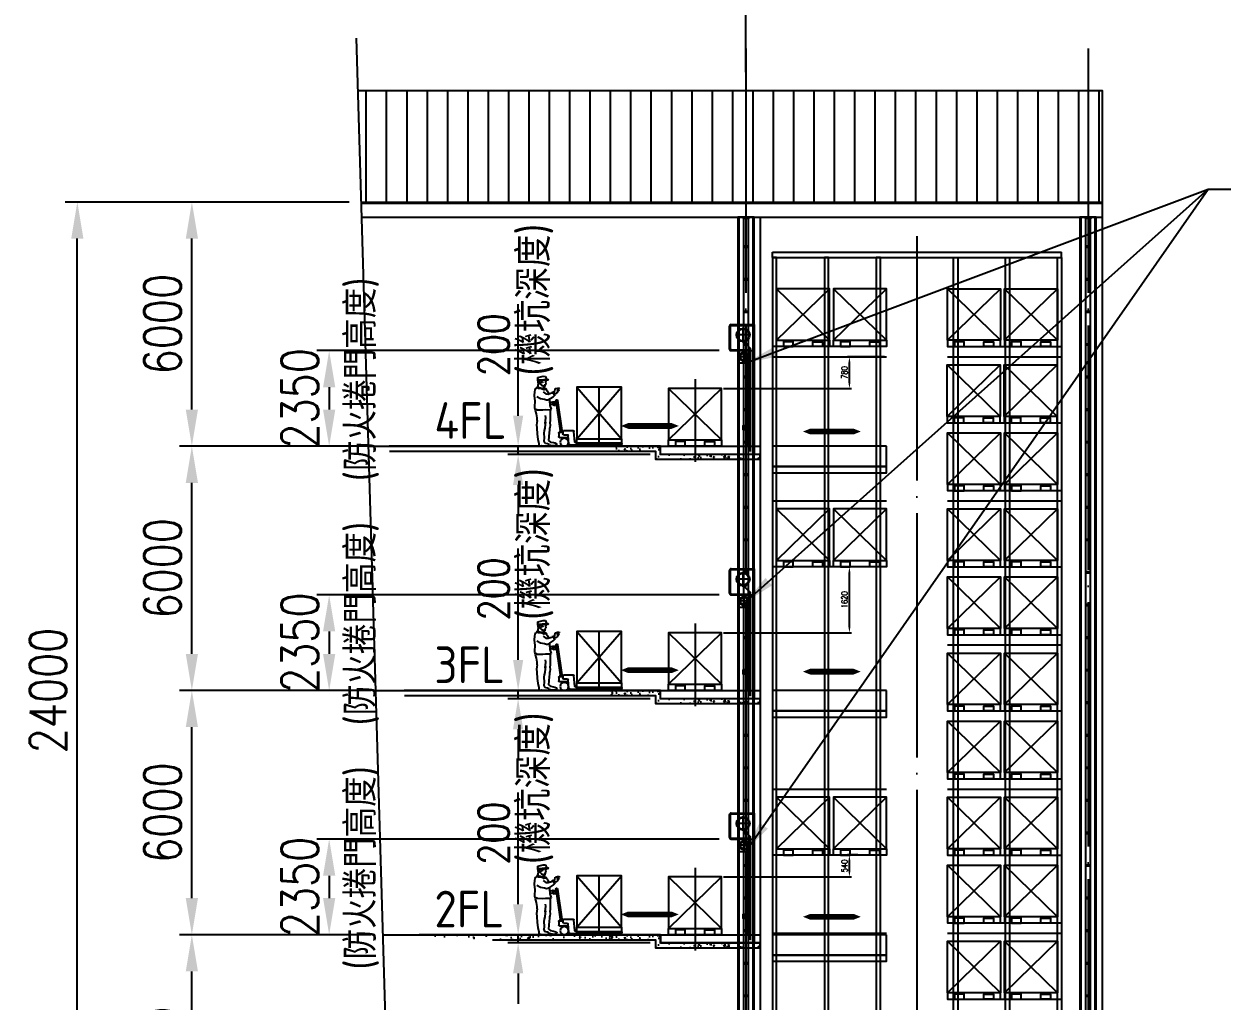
# Model space of a CAD drawing. Extents: x 0 to 210250, y -124674 to 148500.
# Drawn here: x 163044 to 192468, y 19724 to 43726 of the extents above; entities that cross this region are included whole.
import ezdxf

# ---------------------------------------------------------------- set-up
doc = ezdxf.new("R2010")
doc.units = 0
doc.header["$LTSCALE"] = 400
doc.header["$PDSIZE"] = 2
for name, pattern in [('CEN', [17, 15, -1, 0, -1]), ('HIDDEN', [9.525, 6.35, -3.175]), ('PHANTOM', [25, 20, -1, 1, -1, 1, -1])]:
    doc.linetypes.add(name, pattern=pattern)
doc.layers.get('0').update_dxf_attribs({"linetype": 'CONTINUOUS'})
doc.layers.get('DEFPOINTS').update_dxf_attribs({"linetype": 'CONTINUOUS'})
for name, color, linetype in [('C5', 5, 'CONTINUOUS'), ('CENTER', 6, 'CEN'), ('COLUMN', 1, 'CONTINUOUS'), ('CV', 92, 'CONTINUOUS'), ('DIM', 2, 'CONTINUOUS'), ('DOOR', 3, 'CONTINUOUS'), ('PAINT', 3, 'CONTINUOUS'), ('pallrt', 30, 'CONTINUOUS'), ('PHANTOM', 3, 'PHANTOM'), ('RAIN', 3, 'CONTINUOUS'), ('ROOF', 5, 'CONTINUOUS'), ('WALL', 2, 'CONTINUOUS'), ('WINDOW', 3, 'CONTINUOUS')]:
    doc.layers.add(name, color=color, linetype=linetype)
doc.styles.add('CHINESET', font='romans.shx', dxfattribs={"bigfont": 'chineset.shx'})
doc.styles.add('ROMANS', font='romans.shx', dxfattribs={"width": 0.8})
doc.styles.get("Standard").update_dxf_attribs({"font": 'ISOCP.SHX', "bigfont": 'CHINESET.SHX'})
doc.dimstyles.new('AM_ISO', dxfattribs={"dimscale": 300, "dimtxt": 3.5, "dimasz": 3.5, "dimexe": 1, "dimexo": 1, "dimgap": 1.5, "dimtad": 1, "dimdsep": 46, "dimtxsty": 'Standard', "dimcen": 0, "dimclrd": 256, "dimclre": 256, "dimclrt": 256, "dimadec": 0, "dimazin": 2, "dimtp": 0.1, "dimtm": 0.1, "dimtfac": 0.71, "dimtmove": 0, "dimatfit": 3, "dimfxl": 0, "dimlwd": -1, "dimlwe": -1, "dimarcsym": 0})
doc.dimstyles.new('AM_ISO$7', dxfattribs={"dimscale": 300, "dimtxt": 3.5, "dimasz": 3.5, "dimexe": 1, "dimexo": 1, "dimgap": 1.5, "dimtad": 1, "dimdsep": 46, "dimtxsty": 'Standard', "dimcen": 0, "dimclrd": 256, "dimclre": 256, "dimclrt": 256, "dimadec": 0, "dimazin": 2, "dimtp": 0.1, "dimtm": 0.1, "dimtfac": 0.71, "dimtmove": 0, "dimatfit": 3, "dimfxl": 0, "dimlwd": -1, "dimlwe": -1, "dimarcsym": 0})

# ---------------------------------------------------------------- blocks, each defined once
blk = doc.blocks.new('A$C59AC08B8')
at = {"layer": 'C5', "linetype": 'Continuous'}
blk.add_lwpolyline([(4700.1, -1176.1), (2702.3, -1176.1), (2702.3, -1147.1), (4696.6, -1147.1), (4696.6, -1147.6), (4697.1, -1147.6), (4697.1, -1148.1), (4700.1, -1148.1), (4700.1, -1176.1)], dxfattribs=at)
at = {"layer": 'COLUMN'}
for points in [[(2467.3, -281.1), (2467.3, -321.1), (4700.1, -321.1), (4700.1, -281.1)], [(2467.3, -283.2), (2467.3, -319), (4700.1, -319), (4700.1, -283.2)], [(2467.3, -1121.1), (2467.3, -1161.1), (4700.1, -1161.1), (4700.1, -1121.1)], [(2467.3, -1123.2), (2467.3, -1159), (4700.1, -1159), (4700.1, -1123.2)]]:
    blk.add_lwpolyline(points, close=True, dxfattribs=at)
at = {"layer": 'PAINT', "linetype": 'Continuous'}
for points in [[(4696.6, -295.1), (2326.5, -295.1), (2326.5, -307.1), (4696.6, -307.1)], [(4696.6, -1135.1), (2326.5, -1135.1), (2326.5, -1147.1), (4696.6, -1147.1)]]:
    blk.add_lwpolyline(points, dxfattribs=at)
at = {"layer": 'PHANTOM'}
blk.add_line((2171.5, 567.5), (5140.1, 655.5), dxfattribs=at)
at = {"layer": 'RAIN', "linetype": 'Continuous'}
for p, q in [((4697.1, -308.1), (4697.1, -294.1)), ((4700.1, -294.1), (4697.1, -294.1)), ((2785.5, -307.1), (2785.5, -295.1)), ((2788.5, -307.1), (2788.5, -295.1)), ((2865.5, -307.1), (2865.5, -295.1)), ((2868.5, -307.1), (2868.5, -295.1)), ((2945.5, -307.1), (2945.5, -295.1)), ((2948.5, -307.1), (2948.5, -295.1)), ((3025.5, -307.1), (3025.5, -295.1)), ((3028.5, -307.1), (3028.5, -295.1)), ((3105.5, -307.1), (3105.5, -295.1)), ((3108.5, -307.1), (3108.5, -295.1)), ((3185.5, -307.1), (3185.5, -295.1)), ((3188.5, -307.1), (3188.5, -295.1)), ((3265.5, -307.1), (3265.5, -295.1)), ((3268.5, -307.1), (3268.5, -295.1)), ((3345.5, -307.1), (3345.5, -295.1)), ((3348.5, -307.1), (3348.5, -295.1)), ((3425.5, -307.1), (3425.5, -295.1)), ((3428.5, -307.1), (3428.5, -295.1)), ((3505.5, -307.1), (3505.5, -295.1)), ((3508.5, -307.1), (3508.5, -295.1)), ((3585.5, -307.1), (3585.5, -295.1)), ((3588.5, -307.1), (3588.5, -295.1)), ((3665.5, -307.1), (3665.5, -295.1)), ((3668.5, -307.1), (3668.5, -295.1)), ((3745.5, -307.1), (3745.5, -295.1)), ((3748.5, -307.1), (3748.5, -295.1)), ((3825.5, -307.1), (3825.5, -295.1)), ((3828.5, -307.1), (3828.5, -295.1)), ((3905.5, -307.1), (3905.5, -295.1)), ((3908.5, -307.1), (3908.5, -295.1)), ((3985.5, -307.1), (3985.5, -295.1)), ((3988.5, -307.1), (3988.5, -295.1)), ((4065.5, -307.1), (4065.5, -295.1)), ((4068.5, -307.1), (4068.5, -295.1)), ((4145.5, -307.1), (4145.5, -295.1)), ((4148.5, -307.1), (4148.5, -295.1)), ((4225.5, -307.1), (4225.5, -295.1)), ((4228.5, -307.1), (4228.5, -295.1)), ((4305.5, -307.1), (4305.5, -295.1)), ((4308.5, -307.1), (4308.5, -295.1)), ((4385.5, -307.1), (4385.5, -295.1)), ((4388.5, -307.1), (4388.5, -295.1)), ((4465.5, -307.1), (4465.5, -295.1)), ((4468.5, -307.1), (4468.5, -295.1)), ((4545.5, -307.1), (4545.5, -295.1)), ((4548.5, -307.1), (4548.5, -295.1)), ((4625.5, -307.1), (4625.5, -295.1)), ((4628.5, -307.1), (4628.5, -295.1)), ((4696.6, -307.6), (4696.6, -294.6)), ((4697.1, -294.6), (4696.6, -294.6)), ((4697.1, -307.6), (4696.6, -307.6)), ((4700.1, -308.1), (4697.1, -308.1)), ((2785.5, -1147.1), (2785.5, -1135.1)), ((2788.5, -1147.1), (2788.5, -1135.1)), ((2865.5, -1147.1), (2865.5, -1135.1)), ((2868.5, -1147.1), (2868.5, -1135.1)), ((2945.5, -1147.1), (2945.5, -1135.1)), ((2948.5, -1147.1), (2948.5, -1135.1)), ((3025.5, -1147.1), (3025.5, -1135.1)), ((3028.5, -1147.1), (3028.5, -1135.1)), ((3105.5, -1147.1), (3105.5, -1135.1)), ((3108.5, -1147.1), (3108.5, -1135.1)), ((3185.5, -1147.1), (3185.5, -1135.1)), ((3188.5, -1147.1), (3188.5, -1135.1)), ((3265.5, -1147.1), (3265.5, -1135.1)), ((3268.5, -1147.1), (3268.5, -1135.1)), ((3345.5, -1147.1), (3345.5, -1135.1)), ((3348.5, -1147.1), (3348.5, -1135.1)), ((3425.5, -1147.1), (3425.5, -1135.1)), ((3428.5, -1147.1), (3428.5, -1135.1)), ((3505.5, -1147.1), (3505.5, -1135.1)), ((3508.5, -1147.1), (3508.5, -1135.1)), ((3585.5, -1147.1), (3585.5, -1135.1)), ((3588.5, -1147.1), (3588.5, -1135.1)), ((3665.5, -1147.1), (3665.5, -1135.1)), ((3668.5, -1147.1), (3668.5, -1135.1)), ((3745.5, -1147.1), (3745.5, -1135.1)), ((3748.5, -1147.1), (3748.5, -1135.1)), ((3825.5, -1147.1), (3825.5, -1135.1)), ((3828.5, -1147.1), (3828.5, -1135.1)), ((3905.5, -1147.1), (3905.5, -1135.1)), ((3908.5, -1147.1), (3908.5, -1135.1)), ((3985.5, -1147.1), (3985.5, -1135.1)), ((3988.5, -1147.1), (3988.5, -1135.1)), ((4065.5, -1147.1), (4065.5, -1135.1)), ((4068.5, -1147.1), (4068.5, -1135.1)), ((4145.5, -1147.1), (4145.5, -1135.1)), ((4148.5, -1147.1), (4148.5, -1135.1)), ((4225.5, -1147.1), (4225.5, -1135.1)), ((4228.5, -1147.1), (4228.5, -1135.1)), ((4305.5, -1147.1), (4305.5, -1135.1)), ((4308.5, -1147.1), (4308.5, -1135.1)), ((4385.5, -1147.1), (4385.5, -1135.1)), ((4388.5, -1147.1), (4388.5, -1135.1)), ((4465.5, -1147.1), (4465.5, -1135.1)), ((4468.5, -1147.1), (4468.5, -1135.1)), ((4545.5, -1147.1), (4545.5, -1135.1)), ((4548.5, -1147.1), (4548.5, -1135.1)), ((4625.5, -1147.1), (4625.5, -1135.1)), ((4628.5, -1147.1), (4628.5, -1135.1)), ((4696.6, -1147.6), (4696.6, -1134.6)), ((4697.1, -1134.6), (4696.6, -1134.6)), ((4697.1, -1148.1), (4697.1, -1134.1)), ((4700.1, -1134.1), (4697.1, -1134.1)), ((4697.1, -1147.6), (4696.6, -1147.6)), ((4700.1, -1148.1), (4697.1, -1148.1))]:
    blk.add_line(p, q, dxfattribs=at)
at = {"layer": 'ROOF', "linetype": 'Continuous'}
for p, q in [((4734.3, 631.4), (5011, 631.4)), ((4734.3, 581.4), (5011, 581.4)), ((4734.3, 531.4), (5011, 531.4)), ((4734.3, 481.4), (5011, 481.4)), ((4734.3, 431.4), (5011, 431.4)), ((4734.3, 381.4), (5011, 381.4)), ((4734.3, 331.4), (5011, 331.4)), ((4734.3, 281.4), (5011, 281.4)), ((4734.3, 231.4), (5011, 231.4)), ((4734.3, 181.4), (5011, 181.4)), ((4734.3, 131.4), (5011, 131.4)), ((4734.3, 81.4), (5011, 81.4)), ((4734.3, 31.4), (5011, 31.4)), ((4734.3, -18.6), (5011, -18.6)), ((4734.3, -68.6), (5011, -68.6)), ((4734.3, -118.6), (5011, -118.6)), ((4734.3, -168.6), (5011, -168.6)), ((4734.3, -218.6), (5011, -218.6)), ((4734.3, -268.6), (5011, -268.6)), ((4734.3, -318.6), (5011, -318.6)), ((4734.3, -368.6), (5011, -368.6)), ((4734.3, -418.6), (5011, -418.6)), ((4734.3, -468.6), (5011, -468.6)), ((4734.3, -518.6), (5011, -518.6)), ((4734.3, -568.6), (5011, -568.6)), ((4734.3, -618.6), (5011, -618.6)), ((4734.3, -668.6), (5011, -668.6)), ((4734.3, -718.6), (5011, -718.6)), ((4734.3, -768.6), (5011, -768.6)), ((4734.3, -818.6), (5011, -818.6)), ((4734.3, -868.6), (5011, -868.6)), ((4734.3, -918.6), (5011, -918.6)), ((4734.3, -968.6), (5011, -968.6)), ((4734.3, -1018.6), (5011, -1018.6)), ((4734.3, -1068.6), (5011, -1068.6)), ((4734.3, -1118.6), (5011, -1118.6)), ((4734.3, -1168.6), (5011, -1168.6))]:
    blk.add_line(p, q, dxfattribs=at)
for points in [[(5011, 651.6), (5011, -1176.1), (4734.3, -1176.1)], [(4734.3, -1176.1), (4734.3, 643.4)]]:
    blk.add_lwpolyline(points, dxfattribs=at)
at = {"layer": 'WALL', "linetype": 'Continuous'}
for p, q in [((5011, 651.6), (5011, -1176.1)), ((4700.1, 642.4), (4700.1, -1176.1)), ((4734.3, 643.4), (4734.3, -1176.1)), ((5011, -1176.1), (2702.3, -1176.1))]:
    blk.add_line(p, q, dxfattribs=at)
at = {"layer": 'WALL', "color": 9, "linetype": 'HIDDEN'}
for p, q in [((4137.3, 625.8), (4137.3, -336.1)), ((4737.3, 643.5), (4737.3, -1176.1)), ((2937.3, 590.2), (2937.3, -336.1)), ((3537.3, 608), (3537.3, -336.1))]:
    blk.add_line(p, q, dxfattribs=at)
blk = doc.blocks.new('A$C36BB638E')
at = {"layer": 'pallrt'}
for p, q in [((-550, 1420), (750, 155)), ((-550, 155), (750, 1420))]:
    blk.add_line(p, q, dxfattribs=at)
for points in [[(-550, 155), (750, 155), (750, 1420), (-550, 1420)], [(-550, 155), (750, 155), (750, 0), (-550, 0)], [(-380, -1), (-140, -1), (-140, 119), (-380, 119)], [(580, -1), (340, -1), (340, 119), (580, 119)]]:
    blk.add_lwpolyline(points, close=True, dxfattribs=at)
blk = doc.blocks.new('實心雙向箭頭')
at = {"color": 0, "ltscale": 0.5}
blk.add_lwpolyline([(0, -11.06, 0, 4.5, 0), (0, -5.43, 2.25, 2.25, 0), (0, 5.43, 4.5, 0, 0), (0, 11.06, 0, 0, 0)], format="xyseb", dxfattribs=at)
blk = doc.blocks.new('HPS-20MS')
for p, q in [((171, 1125), (66, 387)), ((210, 1119), (105, 382)), ((-258, 103), (-235, 367)), ((20, 385), (-215, 385)), ((40, 365), (40, 305)), ((120, 345), (40, 345)), ((56, 389), (50, 349)), ((115, 380), (56, 389)), ((115, 380), (110, 341)), ((140, 325), (140, 239)), ((-1410, 65), (-1410, 55)), ((-303, 85), (-1390, 85)), ((-1295, 35), (-1390, 35)), ((-132, 35), (-1295, 35)), ((-278, 85), (-303, 85)), ((-112, 53), (-94, 267)), ((-30, 195), (-101, 184)), ((120, 219), (-98, 219)), ((20, 285), (-74, 285)), ((120, 219), (0, 200))]:
    blk.add_line(p, q)
blk.add_circle((0, 100), 100)
for centre, radius, start, end in [((190, 1122), 20, 351.9137, 171.9137), ((-215, 365), 20, 90, 175), ((20, 365), 20, 0, 90), ((20, 305), 20, 270, 0), ((120, 325), 20, 0, 90), ((-1390, 65), 20, 90, 180), ((-1390, 55), 20, 180, 270), ((-1260, 35), 35, 180, 352.8654), ((-1160, 35), 35, 187.1346, 352.8654), ((-278, 105), 20, 270, 355), ((-132, 55), 20, 270, 355), ((-74, 265), 20, 90, 175), ((120, 239), 20, 270, 0)]:
    blk.add_arc(centre, radius, start, end)
blk = doc.blocks.new('MAN')
for p, q in [((-151, 1467), (-139, 1471)), ((-128, 1597), (-141, 1578)), ((-141, 1578), (-137, 1562)), ((-139, 1607), (-134, 1617)), ((-128, 1597), (-139, 1607)), ((-137, 1500), (-139, 1471)), ((-139, 1471), (-135, 1459)), ((-137, 1562), (-120, 1542)), ((-120, 1542), (-137, 1500)), ((-136, 1672), (-134, 1689)), ((-136, 1672), (-136, 1663)), ((-134, 1617), (-136, 1663)), ((-134, 1689), (-7, 1721)), ((-114, 1623), (-134, 1617)), ((104, 1624), (-128, 1597)), ((-120, 1542), (-97, 1600)), ((-34, 1627), (-114, 1623)), ((-105, 1569), (-98, 1547)), ((-98, 1547), (-81, 1543)), ((-81, 1543), (-62, 1543)), ((-62, 1543), (-61, 1551)), ((-62, 1527), (-53, 1500)), ((-43, 1568), (-60, 1583)), ((-53, 1500), (-20, 1492)), ((-20, 1568), (-43, 1568)), ((42, 1639), (-34, 1627)), ((-18, 1586), (-20, 1568)), ((-20, 1492), (17, 1465)), ((-7, 1721), (47, 1718)), ((3, 1475), (17, 1427)), ((39, 1468), (44, 1484)), ((41, 1512), (43, 1528)), ((42, 1499), (41, 1512)), ((74, 1651), (42, 1639)), ((44, 1484), (42, 1499)), ((43, 1528), (63, 1521)), ((47, 1718), (74, 1651)), ((59, 1574), (60, 1584)), ((69, 1530), (59, 1574)), ((60, 1584), (67, 1593)), ((63, 1521), (69, 1530)), ((67, 1593), (71, 1611)), ((71, 1611), (69, 1620)), ((74, 1651), (119, 1644)), ((123, 1636), (104, 1624)), ((119, 1644), (123, 1636)), ((-218, 1336), (-225, 1245)), ((-225, 1245), (-215, 1108)), ((-210, 1383), (-218, 1336)), ((-193, 1410), (-210, 1383)), ((-174, 1422), (-193, 1410)), ((-160, 1434), (-174, 1422)), ((-160, 1434), (-151, 1467)), ((-117, 1418), (-160, 1434)), ((-160, 1222), (-70, 1172)), ((-151, 1467), (-113, 1448)), ((-71, 1417), (-117, 1418)), ((-113, 1448), (-60, 1437)), ((-3, 1398), (-71, 1417)), ((-60, 1437), (-15, 1430)), ((-15, 1430), (23, 1416)), ((-8, 1334), (59, 1286)), ((25, 1378), (-3, 1398)), ((17, 1465), (39, 1468)), ((17, 1427), (56, 1416)), ((23, 1416), (28, 1424)), ((23, 1416), (25, 1378)), ((85, 1386), (23, 1416)), ((56, 1416), (85, 1386)), ((59, 1286), (117, 1284)), ((69, 1394), (88, 1364)), ((88, 1364), (112, 1333)), ((112, 1333), (134, 1290)), ((117, 1284), (197, 1310)), ((164, 1174), (242, 1218)), ((197, 1310), (205, 1318)), ((242, 1330), (205, 1318)), ((205, 1318), (242, 1308)), ((283, 1308), (242, 1330)), ((242, 1308), (269, 1246)), ((242, 1218), (298, 1276)), ((249, 1326), (273, 1338)), ((273, 1338), (278, 1349)), ((278, 1349), (286, 1413)), ((298, 1276), (283, 1308)), ((286, 1413), (291, 1418)), ((291, 1418), (299, 1417)), ((320, 1300), (291, 1291)), ((299, 1417), (349, 1430)), ((349, 1419), (314, 1411)), ((338, 1318), (320, 1300)), ((361, 1412), (333, 1406)), ((345, 1338), (338, 1318)), ((346, 1380), (342, 1365)), ((342, 1365), (345, 1338)), ((343, 1359), (355, 1382)), ((370, 1401), (344, 1398)), ((363, 1382), (346, 1380)), ((349, 1430), (390, 1430)), ((355, 1416), (349, 1419)), ((393, 1419), (355, 1416)), ((355, 1416), (361, 1412)), ((360, 1378), (357, 1359)), ((357, 1359), (359, 1352)), ((359, 1352), (366, 1351)), ((360, 1382), (360, 1378)), ((361, 1412), (366, 1411)), ((375, 1365), (363, 1382)), ((366, 1411), (368, 1407)), ((366, 1351), (372, 1370)), ((368, 1407), (370, 1401)), ((370, 1401), (374, 1395)), ((374, 1395), (383, 1369)), ((380, 1365), (375, 1365)), ((383, 1369), (380, 1365)), ((390, 1430), (395, 1421)), ((395, 1421), (393, 1419)), ((-215, 1108), (-220, 977)), ((-220, 977), (-219, 932)), ((-219, 932), (-148, 896)), ((-195, 881), (-203, 922)), ((-148, 896), (-14, 895)), ((-70, 1172), (27, 1154)), ((-14, 895), (54, 904)), ((27, 1154), (72, 1140)), ((54, 904), (167, 899)), ((72, 1140), (111, 1142)), ((111, 1142), (164, 1174)), ((161, 1125), (156, 1169)), ((169, 1006), (161, 1125)), ((163, 1085), (207, 1084)), ((163, 899), (164, 848)), ((227, 1015), (167, 1025)), ((167, 899), (196, 909)), ((196, 909), (169, 1006)), ((207, 1084), (235, 1094)), ((238, 1055), (211, 1063)), ((262, 999), (227, 1015)), ((235, 1094), (287, 1092)), ((260, 1063), (238, 1055)), ((238, 1055), (241, 1009)), ((242, 1094), (276, 1088)), ((278, 1071), (260, 1063)), ((289, 1006), (262, 999)), ((276, 1088), (288, 1081)), ((288, 1081), (278, 1071)), ((287, 1092), (300, 1076)), ((300, 1076), (289, 1006)), ((-174, 795), (-195, 881)), ((-153, 695), (-174, 795)), ((-156, 635), (-164, 580)), ((-156, 635), (-153, 695)), ((47, 592), (39, 533)), ((43, 562), (57, 700)), ((57, 700), (50, 753)), ((167, 617), (159, 581)), ((164, 848), (162, 808)), ((162, 808), (167, 701)), ((167, 701), (167, 617)), ((-164, 580), (-167, 523)), ((-167, 523), (-160, 450)), ((-160, 450), (-155, 299)), ((-155, 299), (-136, 179)), ((21, 386), (14, 326)), ((14, 326), (16, 206)), ((37, 442), (21, 386)), ((39, 533), (37, 442)), ((138, 333), (126, 141)), ((146, 404), (138, 333)), ((151, 444), (146, 404)), ((159, 465), (151, 444)), ((159, 581), (162, 513)), ((162, 513), (159, 465)), ((-136, 179), (-113, 72)), ((-113, 72), (-109, 13)), ((-109, 13), (-56, 16)), ((-56, 16), (38, 5)), ((12, 127), (-1, 118)), ((16, 206), (12, 127)), ((12, 127), (25, 92)), ((53, 69), (25, 92)), ((38, 5), (119, 7)), ((97, 61), (53, 69)), ((137, 41), (97, 61)), ((119, 7), (145, 20)), ((126, 141), (172, 104)), ((145, 20), (137, 41)), ((182, 20), (145, 21)), ((172, 104), (249, 91)), ((264, 9), (182, 20)), ((249, 91), (284, 81)), ((315, 20), (264, 9)), ((284, 81), (320, 63)), ((329, 40), (315, 20)), ((320, 63), (329, 40))]:
    blk.add_line(p, q)
blk = doc.blocks.new('A$C441700F4')
at = {"layer": 'CENTER'}
blk.add_line((0, -9), (0, 1429), dxfattribs=at)
at = {"layer": 'pallrt'}
for p, q in [((550, 1420), (-550, 155)), ((550, 155), (-550, 1420))]:
    blk.add_line(p, q, dxfattribs=at)
for points in [[(550, 155), (-550, 155), (-550, 1420), (550, 1420)], [(550, 155), (-550, 155), (-550, 0), (550, 0)]]:
    blk.add_lwpolyline(points, close=True, dxfattribs=at)
blk = doc.blocks.new('油壓拖板車立面視+棧板-1')
at = {"xscale": -1}
blk.add_blockref('MAN', (515, 0), dxfattribs=at)
at = {"color": 3}
blk.add_blockref('A$C441700F4', (-853, 31), dxfattribs=at)
blk.add_blockref('HPS-20MS', (0, 0))
blk = doc.blocks.new('*D108')
at = {"layer": 'DEFPOINTS', "color": 0, "transparency": 16777216}
for p in [(167168, 21352), (171864, 21352), (172041, 15352)]:
    blk.add_point(p, dxfattribs=at)
at = {"layer": 'DIM', "linetype": 'ByBlock', "transparency": 16777216}
for p, q in [((171564, 21352), (166868, 21352)), ((167168, 16252), (167168, 20452)), ((171741, 15352), (166868, 15352))]:
    blk.add_line(p, q, dxfattribs=at)
at = {"layer": 'DIM', "transparency": 16777216}
for points in [[(167018, 20452), (167318, 20452), (167168, 21352)], [(167018, 16252), (167318, 16252), (167168, 15352)]]:
    blk.add_solid(points, dxfattribs=at)
at = {"layer": 'DIM', "transparency": 16777216, "insert": (166448, 18352), "char_height": 900, "attachment_point": 5, "rotation": 90, "style": 'ROMANS'}
blk.add_mtext('6000', dxfattribs=at)
blk = doc.blocks.new('*D109')
at = {"layer": 'DEFPOINTS', "color": 0, "transparency": 16777216}
for p in [(167168, 27352), (171686, 27352), (171864, 21352)]:
    blk.add_point(p, dxfattribs=at)
at = {"layer": 'DIM', "linetype": 'ByBlock', "transparency": 16777216}
for p, q in [((171386, 27352), (166868, 27352)), ((167168, 22252), (167168, 26452)), ((171564, 21352), (166868, 21352))]:
    blk.add_line(p, q, dxfattribs=at)
at = {"layer": 'DIM', "transparency": 16777216}
for points in [[(167018, 26452), (167318, 26452), (167168, 27352)], [(167018, 22252), (167318, 22252), (167168, 21352)]]:
    blk.add_solid(points, dxfattribs=at)
at = {"layer": 'DIM', "transparency": 16777216, "insert": (166448, 24352), "char_height": 900, "attachment_point": 5, "rotation": 90, "style": 'ROMANS'}
blk.add_mtext('6000', dxfattribs=at)
blk = doc.blocks.new('*D110')
at = {"layer": 'DEFPOINTS', "color": 0, "transparency": 16777216}
for p in [(167168, 33352), (171508, 33352), (171686, 27352)]:
    blk.add_point(p, dxfattribs=at)
at = {"layer": 'DIM', "linetype": 'ByBlock', "transparency": 16777216}
for p, q in [((171208, 33352), (166868, 33352)), ((167168, 28252), (167168, 32452)), ((171386, 27352), (166868, 27352))]:
    blk.add_line(p, q, dxfattribs=at)
at = {"layer": 'DIM', "transparency": 16777216}
for points in [[(167018, 32452), (167318, 32452), (167168, 33352)], [(167018, 28252), (167318, 28252), (167168, 27352)]]:
    blk.add_solid(points, dxfattribs=at)
at = {"layer": 'DIM', "transparency": 16777216, "insert": (166448, 30352), "char_height": 900, "attachment_point": 5, "rotation": 90, "style": 'ROMANS'}
blk.add_mtext('6000', dxfattribs=at)
blk = doc.blocks.new('*D111')
at = {"layer": 'DEFPOINTS', "color": 0, "transparency": 16777216}
for p in [(167168, 39352), (171331, 39352), (171508, 33352)]:
    blk.add_point(p, dxfattribs=at)
at = {"layer": 'DIM', "linetype": 'ByBlock', "transparency": 16777216}
for p, q in [((171031, 39352), (166868, 39352)), ((167168, 34252), (167168, 38452)), ((171208, 33352), (166868, 33352))]:
    blk.add_line(p, q, dxfattribs=at)
at = {"layer": 'DIM', "transparency": 16777216}
for points in [[(167018, 38452), (167318, 38452), (167168, 39352)], [(167018, 34252), (167318, 34252), (167168, 33352)]]:
    blk.add_solid(points, dxfattribs=at)
at = {"layer": 'DIM', "transparency": 16777216, "insert": (166448, 36352), "char_height": 900, "attachment_point": 5, "rotation": 90, "style": 'ROMANS'}
blk.add_mtext('6000', dxfattribs=at)
blk = doc.blocks.new('*D112')
at = {"layer": 'DEFPOINTS', "color": 0, "transparency": 16777216}
for p in [(164355, 39352), (171331, 39352), (172041, 15352)]:
    blk.add_point(p, dxfattribs=at)
at = {"layer": 'DIM', "linetype": 'ByBlock', "transparency": 16777216}
for p, q in [((171031, 39352), (164055, 39352)), ((164355, 16252), (164355, 38452)), ((171741, 15352), (164055, 15352))]:
    blk.add_line(p, q, dxfattribs=at)
at = {"layer": 'DIM', "transparency": 16777216}
for points in [[(164205, 38452), (164505, 38452), (164355, 39352)], [(164205, 16252), (164505, 16252), (164355, 15352)]]:
    blk.add_solid(points, dxfattribs=at)
at = {"layer": 'DIM', "transparency": 16777216, "insert": (163635, 27352), "char_height": 900, "attachment_point": 5, "rotation": 90, "style": 'ROMANS'}
blk.add_mtext('24000', dxfattribs=at)
blk = doc.blocks.new('*D113')
at = {"layer": 'DEFPOINTS', "color": 0, "transparency": 16777216}
for p in [(172752, 21352), (175181, 21352), (178677, 21152)]:
    blk.add_point(p, dxfattribs=at)
at = {"layer": 'DIM', "linetype": 'ByBlock', "transparency": 16777216}
for p, q in [((175181, 22102), (175181, 24844)), ((173002, 21352), (175431, 21352)), ((175181, 21152), (175181, 21352)), ((178427, 21152), (174931, 21152)), ((175181, 20402), (175181, 19652))]:
    blk.add_line(p, q, dxfattribs=at)
at = {"layer": 'DIM', "transparency": 16777216}
for points in [[(175056, 22102), (175306, 22102), (175181, 21352)], [(175056, 20402), (175306, 20402), (175181, 21152)]]:
    blk.add_solid(points, dxfattribs=at)
at = {"layer": 'DIM', "transparency": 16777216, "insert": (174581, 23848), "char_height": 750, "attachment_point": 5, "rotation": 90, "style": 'ROMANS'}
blk.add_mtext('200', dxfattribs=at)
blk = doc.blocks.new('*D114')
at = {"layer": 'DEFPOINTS', "color": 0, "transparency": 16777216}
for p in [(180417, 23702), (170540, 21352), (171864, 21352)]:
    blk.add_point(p, dxfattribs=at)
at = {"layer": 'DIM', "linetype": 'ByBlock', "transparency": 16777216}
for p, q in [((180117, 23702), (170240, 23702)), ((170540, 22802), (170540, 22252)), ((171564, 21352), (170240, 21352))]:
    blk.add_line(p, q, dxfattribs=at)
at = {"layer": 'DIM', "transparency": 16777216}
for points in [[(170390, 22802), (170690, 22802), (170540, 23702)], [(170390, 22252), (170690, 22252), (170540, 21352)]]:
    blk.add_solid(points, dxfattribs=at)
at = {"layer": 'DIM', "transparency": 16777216, "insert": (169820, 22527), "char_height": 900, "attachment_point": 5, "rotation": 90, "style": 'ROMANS'}
blk.add_mtext('2350', dxfattribs=at)
blk = doc.blocks.new('*D116')
at = {"layer": 'DEFPOINTS', "color": 0, "transparency": 16777216}
for p in [(180417, 29702), (170540, 27352), (171864, 27352)]:
    blk.add_point(p, dxfattribs=at)
at = {"layer": 'DIM', "linetype": 'ByBlock', "transparency": 16777216}
for p, q in [((180117, 29702), (170240, 29702)), ((170540, 28802), (170540, 28252)), ((171564, 27352), (170240, 27352))]:
    blk.add_line(p, q, dxfattribs=at)
at = {"layer": 'DIM', "transparency": 16777216}
for points in [[(170390, 28802), (170690, 28802), (170540, 29702)], [(170390, 28252), (170690, 28252), (170540, 27352)]]:
    blk.add_solid(points, dxfattribs=at)
at = {"layer": 'DIM', "transparency": 16777216, "insert": (169820, 28527), "char_height": 900, "attachment_point": 5, "rotation": 90, "style": 'ROMANS'}
blk.add_mtext('2350', dxfattribs=at)
blk = doc.blocks.new('*D117')
at = {"layer": 'DEFPOINTS', "color": 0, "transparency": 16777216}
for p in [(180417, 35702), (170540, 33352), (171864, 33352)]:
    blk.add_point(p, dxfattribs=at)
at = {"layer": 'DIM', "linetype": 'ByBlock', "transparency": 16777216}
for p, q in [((180117, 35702), (170240, 35702)), ((170540, 34802), (170540, 34252)), ((171564, 33352), (170240, 33352))]:
    blk.add_line(p, q, dxfattribs=at)
at = {"layer": 'DIM', "transparency": 16777216}
for points in [[(170390, 34802), (170690, 34802), (170540, 35702)], [(170390, 34252), (170690, 34252), (170540, 33352)]]:
    blk.add_solid(points, dxfattribs=at)
at = {"layer": 'DIM', "transparency": 16777216, "insert": (169820, 34527), "char_height": 900, "attachment_point": 5, "rotation": 90, "style": 'ROMANS'}
blk.add_mtext('2350', dxfattribs=at)
blk = doc.blocks.new('*D146')
at = {"layer": 'DEFPOINTS', "color": 5, "linetype": 'ByBlock', "transparency": 16777216}
for p, q in [((184177, 35552), (183267, 35552)), ((183317, 34922), (183317, 35402)), ((180227, 34772), (183367, 34772))]:
    blk.add_line(p, q, dxfattribs=at)
at = {"layer": 'DEFPOINTS', "color": 0, "transparency": 16777216}
for p in [(183317, 35552), (184227, 35552), (180177, 34772)]:
    blk.add_point(p, dxfattribs=at)
at = {"layer": 'DEFPOINTS', "color": 5, "transparency": 16777216}
for points in [[(183292, 35402), (183342, 35402), (183317, 35552)], [(183292, 34922), (183342, 34922), (183317, 34772)]]:
    blk.add_solid(points, dxfattribs=at)
at = {"layer": 'DEFPOINTS', "color": 5, "transparency": 16777216, "insert": (183197, 35162), "char_height": 150, "attachment_point": 5, "rotation": 90, "style": 'ROMANS'}
blk.add_mtext('780', dxfattribs=at)
blk = doc.blocks.new('*D147')
at = {"layer": 'DEFPOINTS', "color": 5, "linetype": 'ByBlock', "transparency": 16777216}
for p, q in [((183527, 30392), (183267, 30392)), ((183317, 28922), (183317, 30242)), ((180227, 28772), (183367, 28772))]:
    blk.add_line(p, q, dxfattribs=at)
at = {"layer": 'DEFPOINTS', "color": 0, "transparency": 16777216}
for p in [(183317, 30392), (183577, 30392), (180177, 28772)]:
    blk.add_point(p, dxfattribs=at)
at = {"layer": 'DEFPOINTS', "color": 5, "transparency": 16777216}
for points in [[(183292, 30242), (183342, 30242), (183317, 30392)], [(183292, 28922), (183342, 28922), (183317, 28772)]]:
    blk.add_solid(points, dxfattribs=at)
at = {"layer": 'DEFPOINTS', "color": 5, "transparency": 16777216, "insert": (183197, 29582), "char_height": 150, "attachment_point": 5, "rotation": 90, "style": 'ROMANS'}
blk.add_mtext('1620', dxfattribs=at)
blk = doc.blocks.new('*D148')
at = {"layer": 'DEFPOINTS', "color": 5, "linetype": 'ByBlock', "transparency": 16777216}
for p, q in [((183527, 23312), (183267, 23312)), ((183317, 22922), (183317, 23162)), ((180227, 22772), (183367, 22772))]:
    blk.add_line(p, q, dxfattribs=at)
at = {"layer": 'DEFPOINTS', "color": 0, "transparency": 16777216}
for p in [(183317, 23312), (183577, 23312), (180177, 22772)]:
    blk.add_point(p, dxfattribs=at)
at = {"layer": 'DEFPOINTS', "color": 5, "transparency": 16777216}
for points in [[(183292, 23162), (183342, 23162), (183317, 23312)], [(183292, 22922), (183342, 22922), (183317, 22772)]]:
    blk.add_solid(points, dxfattribs=at)
at = {"layer": 'DEFPOINTS', "color": 5, "transparency": 16777216, "insert": (183197, 23042), "char_height": 150, "attachment_point": 5, "rotation": 90, "style": 'ROMANS'}
blk.add_mtext('540', dxfattribs=at)
blk = doc.blocks.new('*D220')
at = {"layer": 'DEFPOINTS', "color": 0, "transparency": 16777216}
for p in [(172752, 27352), (175181, 27352), (178677, 27152)]:
    blk.add_point(p, dxfattribs=at)
at = {"layer": 'DIM', "linetype": 'ByBlock', "transparency": 16777216}
for p, q in [((175181, 28102), (175181, 30844)), ((173002, 27352), (175431, 27352)), ((178427, 27152), (174931, 27152)), ((175181, 27152), (175181, 27352)), ((175181, 26402), (175181, 25652))]:
    blk.add_line(p, q, dxfattribs=at)
at = {"layer": 'DIM', "transparency": 16777216}
for points in [[(175056, 28102), (175306, 28102), (175181, 27352)], [(175056, 26402), (175306, 26402), (175181, 27152)]]:
    blk.add_solid(points, dxfattribs=at)
at = {"layer": 'DIM', "transparency": 16777216, "insert": (174581, 29848), "char_height": 750, "attachment_point": 5, "rotation": 90, "style": 'ROMANS'}
blk.add_mtext('200', dxfattribs=at)
blk = doc.blocks.new('*D221')
at = {"layer": 'DEFPOINTS', "color": 0, "transparency": 16777216}
for p in [(172752, 33352), (175181, 33352), (178677, 33152)]:
    blk.add_point(p, dxfattribs=at)
at = {"layer": 'DIM', "linetype": 'ByBlock', "transparency": 16777216}
for p, q in [((175181, 34102), (175181, 36844)), ((173002, 33352), (175431, 33352)), ((175181, 33152), (175181, 33352)), ((178427, 33152), (174931, 33152)), ((175181, 32402), (175181, 31652))]:
    blk.add_line(p, q, dxfattribs=at)
at = {"layer": 'DIM', "transparency": 16777216}
for points in [[(175056, 34102), (175306, 34102), (175181, 33352)], [(175056, 32402), (175306, 32402), (175181, 33152)]]:
    blk.add_solid(points, dxfattribs=at)
at = {"layer": 'DIM', "transparency": 16777216, "insert": (174581, 35848), "char_height": 750, "attachment_point": 5, "rotation": 90, "style": 'ROMANS'}
blk.add_mtext('200', dxfattribs=at)
blk = doc.blocks.new('A$C0A60367C')
at = {"color": 0}
for p, q in [((0, 35), (0, -200)), ((27, 35), (0, 35)), ((27, 35), (30, 32)), ((30, 32), (30, 8)), ((27, 5), (0, 5)), ((3.5, 5), (3.5, -200)), ((5, 5), (4.3, 19.5)), ((5, 5), (5, -200)), ((6.5, 5), (6.5, -200)), ((10, 5), (10, -200)), ((30, 8), (27, 5))]:
    blk.add_line(p, q, dxfattribs=at)
blk.add_lwpolyline([(10, -150), (17.5, -150), (17.5, -159), (10, -159)], close=True, dxfattribs=at)
at = {"color": 0, "const_width": 0.6}
blk.add_lwpolyline([(0, -200), (10, -200)], dxfattribs=at)
at = {"color": 0}
for radius in [10.8, 8.75]:
    blk.add_circle((15, 20), radius, dxfattribs=at)
at = {"layer": 'CENTER'}
for p, q in [((15, 32.8), (15, 7.2)), ((2.2, 20), (27.8, 20))]:
    blk.add_line(p, q, dxfattribs=at)
blk = doc.blocks.new('A$C2F5E6BEE')
h = blk.add_hatch(color=3)
h.dxf.hatch_style = 1
h.paths.add_polyline_path([(610, 2550), (510, 2550), (510, 0), (610, 0)])
at = {"layer": 'WINDOW', "linetype": 'Continuous'}
for p, q in [((0, 3140), (0, 2600)), ((20, 3140), (20, 2600)), ((50, 3190), (610, 3190)), ((50, 3170), (610, 3170)), ((339, 2751), (339, 3117)), ((610, 3190), (610, 0)), ((522, 2934), (157, 2934)), ((50, 2570), (510, 2570)), ((50, 2550), (610, 2550))]:
    blk.add_line(p, q, dxfattribs=at)
at = {"layer": 'WINDOW', "linetype": 'HIDDEN'}
for p, q in [((339, 2771), (510, 2613)), ((510, 2613), (510, 0)), ((610, 0), (510, 0))]:
    blk.add_line(p, q, dxfattribs=at)
at = {"layer": 'WINDOW', "linetype": 'Continuous'}
for radius in [163, 143]:
    blk.add_circle((339, 2934), radius, dxfattribs=at)
for centre, radius, start, end in [((50, 3140), 50, 90, 180), ((50, 3140), 30, 90, 180), ((50, 2600), 50, 180, 270), ((50, 2600), 30, 180, 270)]:
    blk.add_arc(centre, radius, start, end, dxfattribs=at)

msp = doc.modelspace()

# ---------------------------------------------------------------- hatches: boundary and pattern name
h = msp.add_hatch()
h.set_pattern_fill('AR-CONC', color=0, scale=2)
h.set_pattern_definition([(50, (37264.86, 7966.1), (364.36934, -31.8782), [38.1, -419.1]), (355, (37264.86, 7966.1), (-70.48565, 382.1133), [30.48, -335.28]), (100.451, (37295.22, 7963.46), (293.885, 350.2334), [32.38, -356.18]), (46.1842, (37264.86, 8067.7), (542.1581, -84.0847), [57.15, -628.65]), (96.6356, (37310.04, 8060.7), (474.8085, 494.8511), [48.57, -534.27]), (351.184, (37264.86, 8067.7), (474.8092, 494.8502), [45.72, -502.92]), (21, (37315.66, 8042.3), (303.22976, -204.53104), [38.1, -419.1]), (326, (37315.66, 8042.3), (123.6041, 368.3759), [30.48, -335.28]), (71.4514, (37340.93, 8025.27), (426.833, 163.8457), [32.38, -356.18]), (37.5, (37264.86, 7966.11), (6.17721, 169.11008), [0, -331.216, 0, -340.36, 0, -336.55]), (7.5, (37264.86, 7966.11), (133.63933, 200.36115), [0, -194.056, 0, -323.596, 0, -128.27]), (327.5, (37151.57, 7966.11), (271.18119, -11.45749), [0, -127, 0, -396.24, 0, -525.78]), (317.5, (37100.77, 7966.11), (296.25836, 50.853), [0, -165.1, 0, -263.144, 0, -373.38])])
edge = h.paths.add_edge_path()
edge.add_line((177445.42, 33231.501), (178556.643, 33231.501))
edge.add_line((178556.643, 33231.501), (178556.643, 33031.501))
edge.add_line((178556.643, 33031.501), (181126.643, 33031.501))
edge.add_line((181126.643, 33031.501), (181126.643, 33151.501))
edge.add_line((181126.643, 33151.501), (178676.643, 33151.501))
edge.add_line((178676.643, 33151.501), (178676.643, 33351.501))
edge.add_line((178676.643, 33351.501), (177461.865, 33351.501))
h = msp.add_hatch()
h.set_pattern_fill('AR-CONC', color=0, scale=2)
h.set_pattern_definition([(50, (37264.86, 1966.1), (364.36934, -31.8782), [38.1, -419.1]), (355, (37264.86, 1966.1), (-70.48565, 382.1133), [30.48, -335.28]), (100.451, (37295.22, 1963.46), (293.885, 350.2334), [32.38, -356.18]), (46.1842, (37264.86, 2067.7), (542.1581, -84.0847), [57.15, -628.65]), (96.6356, (37310.04, 2060.7), (474.8085, 494.8511), [48.57, -534.27]), (351.184, (37264.86, 2067.7), (474.8092, 494.8502), [45.72, -502.92]), (21, (37315.66, 2042.3), (303.22976, -204.53104), [38.1, -419.1]), (326, (37315.66, 2042.3), (123.6041, 368.3759), [30.48, -335.28]), (71.4514, (37340.93, 2025.27), (426.833, 163.8457), [32.38, -356.18]), (37.5, (37264.86, 1966.11), (6.17721, 169.11008), [0, -331.216, 0, -340.36, 0, -336.55]), (7.5, (37264.86, 1966.11), (133.63933, 200.36115), [0, -194.056, 0, -323.596, 0, -128.27]), (327.5, (37151.57, 1966.11), (271.18119, -11.45749), [0, -127, 0, -396.24, 0, -525.78]), (317.5, (37100.77, 1966.11), (296.25836, 50.853), [0, -165.1, 0, -263.144, 0, -373.38])])
edge = h.paths.add_edge_path()
edge.add_line((177445.42, 27231.501), (178556.643, 27231.501))
edge.add_line((178556.643, 27231.501), (178556.643, 27031.501))
edge.add_line((178556.643, 27031.501), (181126.643, 27031.501))
edge.add_line((181126.643, 27031.501), (181126.643, 27151.501))
edge.add_line((181126.643, 27151.501), (178676.643, 27151.501))
edge.add_line((178676.643, 27151.501), (178676.643, 27351.501))
edge.add_line((178676.643, 27351.501), (177461.865, 27351.501))
h = msp.add_hatch()
h.set_pattern_fill('AR-CONC', color=0, scale=2)
h.set_pattern_definition([(50, (37264.86, -4033.9), (364.36934, -31.8782), [38.1, -419.1]), (355, (37264.86, -4033.9), (-70.48565, 382.1133), [30.48, -335.28]), (100.451, (37295.22, -4036.54), (293.885, 350.2334), [32.38, -356.18]), (46.1842, (37264.86, -3932.3), (542.1581, -84.0847), [57.15, -628.65]), (96.6356, (37310.04, -3939.3), (474.8085, 494.8511), [48.57, -534.27]), (351.184, (37264.86, -3932.3), (474.8092, 494.8502), [45.72, -502.92]), (21, (37315.66, -3957.7), (303.22976, -204.53104), [38.1, -419.1]), (326, (37315.66, -3957.7), (123.6041, 368.3759), [30.48, -335.28]), (71.4514, (37340.93, -3974.73), (426.833, 163.8457), [32.38, -356.18]), (37.5, (37264.86, -4033.89), (6.17721, 169.11008), [0, -331.216, 0, -340.36, 0, -336.55]), (7.5, (37264.86, -4033.89), (133.63933, 200.36115), [0, -194.056, 0, -323.596, 0, -128.27]), (327.5, (37151.57, -4033.89), (271.18119, -11.45749), [0, -127, 0, -396.24, 0, -525.78]), (317.5, (37100.77, -4033.89), (296.25836, 50.853), [0, -165.1, 0, -263.144, 0, -373.38])])
edge = h.paths.add_edge_path()
edge.add_line((174550.883, 21231.501), (178556.643, 21231.501))
edge.add_line((178556.643, 21231.501), (178556.643, 21031.501))
edge.add_line((178556.643, 21031.501), (181126.643, 21031.501))
edge.add_line((181126.643, 21031.501), (181126.643, 21151.501))
edge.add_line((181126.643, 21151.501), (178676.643, 21151.501))
edge.add_line((178676.643, 21151.501), (178676.643, 21351.501))
edge.add_line((178676.643, 21351.501), (172751.762, 21351.501))

# ---------------------------------------------------------------- linework, layer by layer
for p, q in [((181426.643, 37991.501), (181426.643, 38116.501)), ((181426.643, 38116.501), (188526.643, 38116.501)), ((181426.643, 37991.501), (188476.643, 37991.501)), ((188526.643, 37991.501), (188526.643, 38116.501)), ((184226.643, 35801.501), (181426.643, 35801.501)), ((185726.643, 35801.501), (188526.643, 35801.501)), ((185719.166, 33931.501), (188519.166, 33931.501)), ((171508.242, 33351.501), (181126.643, 33351.501)), ((185726.643, 32261.501), (188526.643, 32261.501)), ((184226.643, 30391.501), (181426.643, 30391.501)), ((185726.643, 30391.501), (188526.643, 30391.501)), ((185726.643, 28721.501), (188526.643, 28721.501)), ((172011.13, 27351.501), (181126.643, 27351.501)), ((185726.643, 26851.501), (188526.643, 26851.501)), ((185726.643, 25181.501), (188526.643, 25181.501)), ((184226.643, 23311.501), (181426.643, 23311.501)), ((185726.643, 23311.501), (188526.643, 23311.501)), ((185726.643, 21641.501), (188526.643, 21641.501)), ((185726.643, 19771.501), (188526.643, 19771.501))]:
    msp.add_line(p, q)
for points in [[(181126.643, 15351.501), (180976.643, 15351.501), (180976.643, 38980.28), (181126.643, 38980.28)], [(181426.643, 15351.501), (181526.643, 15351.501), (181526.643, 37991.501), (181426.643, 37991.501)], [(182701.643, 15351.501), (182801.643, 15351.501), (182801.643, 37991.501), (182701.643, 37991.501)], [(183976.643, 15351.501), (184076.643, 15351.501), (184076.643, 37991.501), (183976.643, 37991.501)], [(185976.643, 15351.501), (185876.643, 15351.501), (185876.643, 37991.501), (185976.643, 37991.501)], [(187251.643, 15351.501), (187151.643, 15351.501), (187151.643, 37991.501), (187251.643, 37991.501)], [(188526.643, 15351.501), (188426.643, 15351.501), (188426.643, 37991.501), (188526.643, 37991.501)], [(181426.643, 32701.501), (184226.643, 32701.501), (184226.643, 32851.501), (181426.643, 32851.501)], [(181426.643, 26701.501), (184226.643, 26701.501), (184226.643, 26851.501), (181426.643, 26851.501)], [(181426.643, 20701.501), (184226.643, 20701.501), (184226.643, 20851.501), (181426.643, 20851.501)]]:
    msp.add_lwpolyline(points, close=True)
at = {"color": 0}
for points in [[(177445.42, 33231.501), (178556.643, 33231.501), (178556.643, 33031.501), (181126.643, 33031.501), (181126.643, 33151.501), (178676.643, 33151.501), (178676.643, 33351.501), (172011.13, 33351.501)], [(172019.209, 33231.501), (178556.643, 33231.501), (178556.643, 33031.501), (181126.643, 33031.501)], [(177445.42, 27231.501), (178556.643, 27231.501), (178556.643, 27031.501), (181126.643, 27031.501), (181126.643, 27151.501), (178676.643, 27151.501), (178676.643, 27351.501), (172381.446, 27351.501)], [(172389.526, 27231.501), (178556.643, 27231.501), (178556.643, 27031.501), (181126.643, 27031.501)], [(174550.883, 21231.501), (178556.643, 21231.501), (178556.643, 21031.501), (181126.643, 21031.501), (181126.643, 21151.501), (178676.643, 21151.501), (178676.643, 21351.501), (172751.762, 21351.501)], [(178676.643, 21351.501), (178676.643, 21151.501), (181126.643, 21151.501)]]:
    msp.add_lwpolyline(points, dxfattribs=at)
for points in [[(177461.865, 27351.501), (177492.698, 27273.34), (177445.42, 27231.501)], [(177461.865, 21351.501), (177492.698, 21273.34), (177445.42, 21231.501)]]:
    msp.add_spline(points, degree=3, dxfattribs=at)
at = {"layer": 'CENTER'}
for p, q in [((180776.643, 43119.237), (180776.643, 14911.326)), ((189176.643, 43119.237), (189176.643, 14911.326)), ((184976.643, 38510.067), (184976.643, 14970.067)), ((179526.643, 34998.027), (179526.643, 32969.634)), ((179526.643, 28998.027), (179526.643, 26969.634)), ((179526.643, 22998.027), (179526.643, 20969.634))]:
    msp.add_line(p, q, dxfattribs=at)
at = {"layer": 'CV'}
msp.add_line((172011.13, 21351.501), (181126.643, 21351.501), dxfattribs=at)
for points in [[(184226.643, 33351.501), (181426.643, 33351.501), (181426.643, 32851.501), (184226.643, 32851.501)], [(184226.643, 27351.501), (181426.643, 27351.501), (181426.643, 26851.501), (184226.643, 26851.501)], [(184226.643, 21351.501), (181426.643, 21351.501), (181426.643, 20851.501), (184226.643, 20851.501)]]:
    msp.add_lwpolyline(points, close=True, dxfattribs=at)
at = {"layer": 'DIM'}
for p, q in [((180776.643, 42540.242), (180776.643, 46468.93)), ((181426.643, 35551.501), (184226.643, 35551.501)), ((185726.643, 35551.501), (188526.643, 35551.501)), ((181426.643, 32011.501), (184226.643, 32011.501)), ((185726.643, 32011.501), (188526.643, 32011.501)), ((185726.643, 28471.501), (188526.643, 28471.501)), ((181426.643, 24931.501), (184226.643, 24931.501)), ((185726.643, 24931.501), (188526.643, 24931.501)), ((181426.643, 21391.501), (184226.643, 21391.501)), ((185726.643, 21391.501), (188526.643, 21391.501))]:
    msp.add_line(p, q, dxfattribs=at)

# ---------------------------------------------------------------- block references
at = {"color": 0, "xscale": 10, "yscale": 10, "zscale": 10, "rotation": 90}
msp.add_blockref('A$C59AC08B8', (177765.854, -8021.158), dxfattribs=at)
for p in [(180366.643, 33151.501), (180366.643, 27151.501), (180366.643, 21151.501)]:
    msp.add_blockref('A$C2F5E6BEE', p)
at = {"color": 0, "xscale": -1}
for p in [(176317.215, 33351.501), (176317.215, 27351.501), (176317.215, 21351.501)]:
    msp.add_blockref('油壓拖板車立面視+棧板-1', p, dxfattribs=at)
at = {"layer": 'DIM', "xscale": 64.20608678093832, "yscale": 64.20608678093832, "zscale": 64.20608678093832, "rotation": 270}
for p in [(178416.297, 33851.544), (182886.844, 33713.436), (178416.297, 27851.544), (182886.844, 27816.174), (178416.297, 21851.544), (182886.844, 21794.046)]:
    msp.add_blockref('實心雙向箭頭', p, dxfattribs=at)
at = {"layer": 'DOOR', "color": 32, "xscale": -10, "yscale": 10, "zscale": 10}
for p in [(180876.643, 35351.501), (180876.643, 29351.501), (180876.643, 23351.501)]:
    msp.add_blockref('A$C0A60367C', p, dxfattribs=at)
at = {"layer": 'pallrt'}
for p in [(182076.643, 35801.501), (183476.643, 35801.501), (179426.643, 33351.501), (182076.643, 30391.501), (183476.643, 30391.501), (179426.643, 27351.501), (182076.643, 23311.501), (183476.643, 23311.501), (179426.643, 21351.501)]:
    msp.add_blockref('A$C36BB638E', p, dxfattribs=at)
at = {"layer": 'pallrt', "xscale": -1}
for p in [(186476.643, 35801.501), (187876.643, 35801.501), (186469.166, 33931.501), (187869.166, 33931.501), (186476.643, 32261.501), (187876.643, 32261.501), (186476.643, 30391.501), (187876.643, 30391.501), (186476.643, 28721.501), (187876.643, 28721.501), (186476.643, 26851.501), (187876.643, 26851.501), (186476.643, 25181.501), (187876.643, 25181.501), (186476.643, 23311.501), (187876.643, 23311.501), (186476.643, 21641.501), (187876.643, 21641.501), (186476.643, 19771.501), (187876.643, 19771.501)]:
    msp.add_blockref('A$C36BB638E', p, dxfattribs=at)

# ---------------------------------------------------------------- texts
at = {"layer": 'DIM', "attachment_point": 1, "rotation": 90}
for s, width, insert, char_height in [('(機坑深度)', 5505.92344, (175165.178, 35082.961), 800), ('(防火捲門高度)', 5951.27845, (170937.63, 32493.921), 750), ('(機坑深度)', 5505.92344, (175165.178, 29082.961), 800), ('(防火捲門高度)', 5753.23306, (170937.63, 26493.921), 750), ('(機坑深度)', 5505.92344, (175165.178, 23082.961), 800), ('(防火捲門高度)', 5760.2267, (170937.63, 20493.921), 750)]:
    msp.add_mtext_dynamic_manual_height_columns(s, width=width, gutter_width=4500, heights=[0], dxfattribs=dict(at, insert=insert, char_height=char_height))
at = {"layer": 'DIM', "char_height": 900, "attachment_point": 1}
for s, insert in [('4FL', (173124.069, 34434.542)), ('3FL', (173124.069, 28434.542)), ('2FL', (173124.069, 22434.542))]:
    msp.add_mtext_dynamic_manual_height_columns(s, width=1814.21478, gutter_width=4500, heights=[0], dxfattribs=dict(at, insert=insert))

# ---------------------------------------------------------------- dimensions: what is measured, and where the dimension line sits
at = {"layer": 'DEFPOINTS', "color": 5}
for base, p1, p2, picture, middle in [((183316.771, 35551.501), (180176.643, 34771.501), (184226.643, 35551.501), '*D146', (183196.771, 35161.501)), ((183316.771, 30391.501), (180176.643, 28771.501), (183576.643, 30391.501), '*D147', (183196.771, 29581.501)), ((183316.771, 23311.501), (180176.643, 22771.501), (183576.643, 23311.501), '*D148', (183196.771, 23041.501))]:
    dim = msp.add_linear_dim(base=base, p1=p1, p2=p2, angle=90, dimstyle='AM_ISO', override={"dimscale": 50, "dimtxt": 3, "dimasz": 3, "dimgap": 0.9, "dimtxsty": 'ROMANS', "dimclrd": 5, "dimclre": 5, "dimclrt": 5, "dimfxl": 10}, dxfattribs=at)
    dim.commit()
    dim.dimension.update_dxf_attribs({"geometry": picture, "text_midpoint": middle})
at = {"layer": 'DIM'}
for base, p1, p2, override, picture, middle in [((164355.039, 39351.501), (172041.332, 15351.501), (171330.545, 39351.501), {"dimtxt": 3, "dimasz": 3, "dimgap": 0.9, "dimtxsty": 'ROMANS', "dimfxl": 10}, '*D112', (163635.039, 27351.501)), ((167167.86, 39351.501), (171508.242, 33351.501), (171330.545, 39351.501), {"dimtxt": 3, "dimasz": 3, "dimgap": 0.9, "dimtxsty": 'ROMANS', "dimfxl": 10}, '*D111', (166447.86, 36351.501)), ((175180.809, 33351.501), (178676.643, 33151.501), (172751.762, 33351.501), {"dimscale": 250, "dimtxt": 3, "dimasz": 3, "dimgap": 0.9, "dimtxsty": 'ROMANS', "dimfxl": 10}, '*D221', (174580.809, 35847.929)), ((167167.86, 33351.501), (171685.938, 27351.501), (171508.242, 33351.501), {"dimtxt": 3, "dimasz": 3, "dimgap": 0.9, "dimtxsty": 'ROMANS', "dimfxl": 10}, '*D110', (166447.86, 30351.501)), ((175180.809, 27351.501), (178676.643, 27151.501), (172751.762, 27351.501), {"dimscale": 250, "dimtxt": 3, "dimasz": 3, "dimgap": 0.9, "dimtxsty": 'ROMANS', "dimfxl": 10}, '*D220', (174580.809, 29847.929)), ((167167.86, 27351.501), (171863.635, 21351.501), (171685.938, 27351.501), {"dimtxt": 3, "dimasz": 3, "dimgap": 0.9, "dimtxsty": 'ROMANS', "dimfxl": 10}, '*D109', (166447.86, 24351.501)), ((175180.809, 21351.501), (178676.643, 21151.501), (172751.762, 21351.501), {"dimscale": 250, "dimtxt": 3, "dimasz": 3, "dimgap": 0.9, "dimtxsty": 'ROMANS', "dimfxl": 10}, '*D113', (174580.809, 23847.929)), ((167167.86, 21351.501), (172041.332, 15351.501), (171863.635, 21351.501), {"dimtxt": 3, "dimasz": 3, "dimgap": 0.9, "dimtxsty": 'ROMANS', "dimfxl": 10}, '*D108', (166447.86, 18351.501))]:
    dim = msp.add_linear_dim(base=base, p1=p1, p2=p2, angle=90, dimstyle='AM_ISO', override=override, dxfattribs=at)
    dim.commit()
    dim.dimension.update_dxf_attribs({"geometry": picture, "text_midpoint": middle})
for base, p1, p2, picture, middle in [((170539.602, 33351.501), (180416.643, 35701.501), (171863.635, 33351.501), '*D117', (170539.602, 34526.501)), ((170539.602, 27351.501), (180416.643, 29701.501), (171863.635, 27351.501), '*D116', (170539.602, 28526.501)), ((170539.602, 21351.501), (180416.643, 23701.501), (171863.635, 21351.501), '*D114', (170539.602, 22526.501))]:
    dim = msp.add_linear_dim(base=base, p1=p1, p2=p2, angle=90, dimstyle='AM_ISO', override={"dimtxt": 3, "dimasz": 3, "dimgap": 0.9, "dimtxsty": 'ROMANS', "dimfxl": 10}, dxfattribs=at)
    dim.commit()
    dim.dimension.update_dxf_attribs({"geometry": picture, "text_midpoint": middle, "dimtype": 160})

# ---------------------------------------------------------------- leaders
for points in [[(180776.643, 29527.738), (192131.742, 39663.885), (199320.583, 39663.885)], [(180781.643, 35401.501), (192131.742, 39663.885), (199320.583, 39663.885)], [(180781.643, 23417.089), (192131.742, 39663.885), (199320.583, 39663.885)]]:
    msp.add_leader(points, dimstyle='AM_ISO$7', override={"dimscale": 250, "dimtxt": 3, "dimasz": 3, "dimgap": 1, "dimtad": 1, "dimtxsty": 'CHINESET', "dimclrt": 256, "dimtdec": 2}, dxfattribs=at)

doc.saveas('drawing.dxf')
